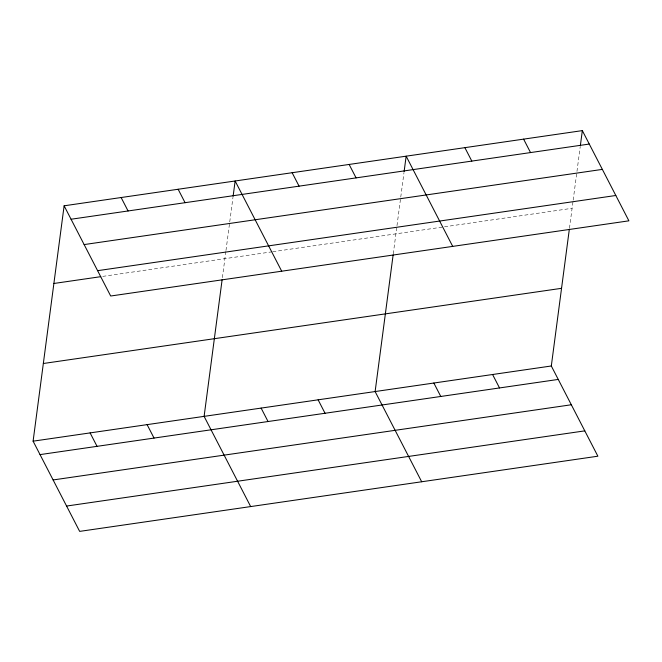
<?xml version="1.0" encoding="UTF-8"?>
<svg xmlns="http://www.w3.org/2000/svg" width="662" height="662" viewBox="0 0 662 662"><rect width="100%" height="100%" fill="white"/><g stroke="black" fill="none" stroke-linecap="round" stroke-linejoin="round"><path stroke-width="0.5" stroke-dasharray="3.31 2.48" d="M222.391 277.668L225.841 251.51M225.974 250.484L229.615 222.895M229.747 221.869L232.983 197.342M393.269 253.86L396.852 226.694M396.985 225.676L400.626 198.079M400.758 197.061L403.994 172.534M569.461 228.291L573.044 201.132M573.176 200.114L580.185 146.964M102.751 276.385L271.718 251.866M272.736 251.725L443.499 226.942M444.516 226.801L572.1 208.29"/><path stroke-width="0.99" d="M569.328 229.292L551.314 365.987L597.877 456.201L79.663 531.387L33.1 441.173L64.123 205.799L582.337 130.613L628.9 220.827L110.686 296.013L64.123 205.799M222.126 279.67L204.111 416.365L250.675 506.571M233.115 196.316L235.134 180.991L281.698 271.197M393.137 254.862L375.122 391.556L421.686 481.762M404.126 171.508L406.145 156.174L452.709 246.388M580.317 145.946L582.337 130.613M71.057 219.238L589.271 144.051M84.14 244.576L602.354 169.389M97.612 270.675L615.826 195.489M53.887 283.477L100.715 276.683M43.336 363.504L561.55 288.318M33.1 441.173L551.314 365.987M40.034 454.612L558.248 379.425M53.109 479.95L571.323 404.763M66.581 506.049L584.803 430.863M523.609 139.136L530.543 152.574M464.881 147.659L471.816 161.089M492.586 374.51L499.52 387.949M349.139 164.449L356.082 177.888M433.85 383.033L440.784 396.472M292.141 172.716L299.075 186.154M318.116 399.823L325.05 413.262M178.136 189.258L185.07 202.696M261.118 408.098L268.052 421.529M121.129 197.533L128.064 210.971M147.105 424.632L154.039 438.07M90.106 432.907L97.041 446.345"/></g></svg>
